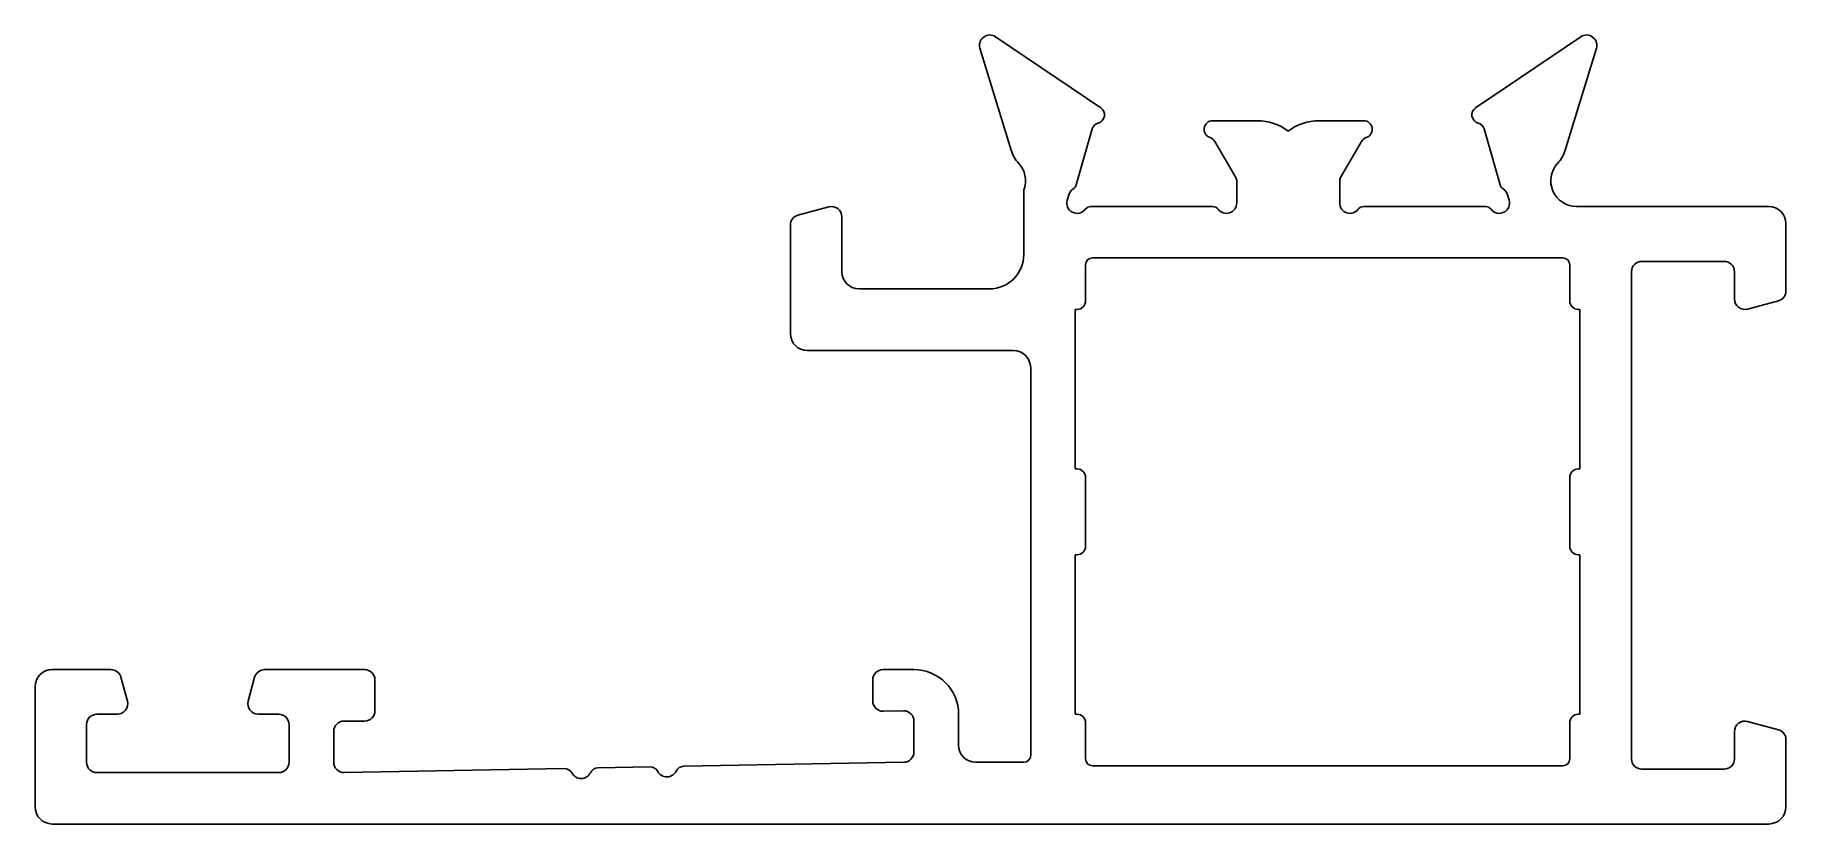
# Model space of a CAD drawing. Extents: x 2860.1 to 2911.1, y 2427 to 2450.
import ezdxf

# ---------------------------------------------------------------- set-up
doc = ezdxf.new("R2010")
doc.units = 0
doc.layers.add('1', color=1, linetype='CONTINUOUS')

msp = doc.modelspace()

# ---------------------------------------------------------------- linework, layer by layer
at = {"layer": '1', "color": 0}
for p, q in [((2888.527, 2446.655), (2887.619, 2449.624)), ((2888.074, 2449.961), (2891.136, 2447.893)), ((2902.056, 2447.893), (2905.118, 2449.961)), ((2905.573, 2449.624), (2904.665, 2446.655)), ((2894.396, 2447.512), (2895.696, 2447.512)), ((2897.496, 2447.512), (2898.796, 2447.512)), ((2890.888, 2447.272), (2890.42, 2445.64)), ((2902.771, 2445.64), (2902.303, 2447.272)), ((2895.069, 2445.859), (2894.462, 2446.91)), ((2898.73, 2446.91), (2898.123, 2445.859)), ((2888.896, 2443.612), (2888.896, 2445.458)), ((2895.096, 2445.112), (2895.096, 2445.759)), ((2898.096, 2445.759), (2898.096, 2445.112)), ((2882.318, 2444.761), (2883.218, 2445.002)), ((2890.203, 2445.353), (2890.157, 2445.195)), ((2890.846, 2445.012), (2894.396, 2445.012)), ((2898.796, 2445.012), (2902.346, 2445.012)), ((2903.034, 2445.195), (2902.989, 2445.353)), ((2904.996, 2445.012), (2910.596, 2445.012)), ((2882.096, 2441.312), (2882.096, 2444.471)), ((2883.596, 2444.712), (2883.596, 2443.112)), ((2911.096, 2444.512), (2911.096, 2442.553)), ((2890.896, 2443.512), (2904.596, 2443.512)), ((2909.296, 2443.412), (2906.896, 2443.412)), ((2890.696, 2442.262), (2890.696, 2443.312)), ((2904.796, 2443.312), (2904.796, 2442.262)), ((2906.596, 2443.112), (2906.596, 2428.912)), ((2909.596, 2442.312), (2909.596, 2443.112)), ((2884.096, 2442.612), (2887.896, 2442.612)), ((2890.396, 2437.362), (2890.396, 2442.012)), ((2890.396, 2442.012), (2890.446, 2442.012)), ((2905.046, 2442.012), (2905.096, 2442.012)), ((2905.096, 2442.012), (2905.096, 2437.362)), ((2910.873, 2442.264), (2909.973, 2442.022)), ((2888.596, 2440.812), (2882.596, 2440.812)), ((2889.096, 2429.012), (2889.096, 2440.312)), ((2890.446, 2437.362), (2890.396, 2437.362)), ((2905.096, 2437.362), (2905.046, 2437.362)), ((2890.696, 2435.112), (2890.696, 2437.112)), ((2904.796, 2437.112), (2904.796, 2435.112)), ((2890.396, 2430.212), (2890.396, 2434.862)), ((2890.396, 2434.862), (2890.446, 2434.862)), ((2905.046, 2434.862), (2905.096, 2434.862)), ((2905.096, 2434.862), (2905.096, 2430.212)), ((2860.596, 2431.512), (2862.308, 2431.512)), ((2862.598, 2431.29), (2862.785, 2430.59)), ((2866.306, 2430.59), (2866.493, 2431.29)), ((2866.783, 2431.512), (2869.696, 2431.512)), ((2869.996, 2431.212), (2869.996, 2430.312)), ((2884.496, 2430.601), (2884.496, 2431.212)), ((2884.796, 2431.512), (2885.696, 2431.512)), ((2860.096, 2427.512), (2860.096, 2431.012)), ((2862.496, 2430.212), (2861.896, 2430.212)), ((2867.196, 2430.212), (2866.596, 2430.212)), ((2885.39, 2430.312), (2884.801, 2430.301)), ((2886.996, 2430.212), (2886.996, 2429.312)), ((2890.446, 2430.212), (2890.396, 2430.212)), ((2905.096, 2430.212), (2905.046, 2430.212)), ((2861.596, 2429.912), (2861.596, 2428.812)), ((2867.496, 2428.812), (2867.496, 2429.912)), ((2868.796, 2429.712), (2868.796, 2428.812)), ((2869.696, 2430.012), (2869.096, 2430.012)), ((2885.696, 2429.112), (2885.696, 2430.012)), ((2890.696, 2428.912), (2890.696, 2429.962)), ((2904.796, 2429.962), (2904.796, 2428.912)), ((2909.596, 2428.912), (2909.596, 2429.712)), ((2909.973, 2430.002), (2910.873, 2429.761)), ((2911.096, 2429.471), (2911.096, 2427.512)), ((2869.101, 2428.512), (2875.512, 2428.63)), ((2876.491, 2428.648), (2878.011, 2428.676)), ((2878.991, 2428.694), (2885.401, 2428.812)), ((2887.496, 2428.812), (2888.896, 2428.812)), ((2904.596, 2428.712), (2890.896, 2428.712)), ((2861.896, 2428.512), (2867.196, 2428.512)), ((2906.896, 2428.612), (2909.296, 2428.612)), ((2910.596, 2427.012), (2860.596, 2427.012))]:
    msp.add_line(p, q, dxfattribs=at)
for centre, radius, start, end in [((2887.906, 2449.712), 0.3, 55.966, 197), ((2905.286, 2449.712), 0.3, 343, 124.034), ((2890.996, 2447.686), 0.25, 285.4182, 55.966), ((2894.396, 2447.262), 0.25, 90, 252.4756), ((2895.696, 2446.012), 1.5, 53.1301, 90), ((2897.496, 2446.012), 1.5, 90, 126.8699), ((2898.796, 2447.262), 0.25, 287.5244, 90), ((2902.196, 2447.686), 0.25, 124.034, 254.5818), ((2891.129, 2447.204), 0.25, 105.4182, 164), ((2894.245, 2446.785), 0.25, 30, 72.4756), ((2898.946, 2446.785), 0.25, 107.5244, 150), ((2902.063, 2447.204), 0.25, 16, 74.5818), ((2889.483, 2446.948), 1, 197, 222.6505), ((2903.709, 2446.948), 1, 317.3495, 343), ((2888.196, 2445.762), 0.75, 341.3283, 42.6505), ((2904.996, 2445.762), 0.75, 137.3495, 270), ((2889.096, 2445.458), 0.2, 161.3283, 180), ((2890.491, 2445.27), 0.3, 121.7314, 164), ((2890.228, 2445.695), 0.2, 301.7314, 344), ((2894.896, 2445.759), 0.2, 0, 30), ((2898.296, 2445.759), 0.2, 150, 180), ((2902.963, 2445.695), 0.2, 196, 238.2686), ((2902.7, 2445.27), 0.3, 16, 58.2686), ((2883.296, 2444.712), 0.3, 0, 105), ((2890.446, 2445.112), 0.3, 164, 323.1301), ((2890.846, 2444.812), 0.2, 90, 143.1301), ((2894.396, 2444.812), 0.2, 36.8699, 90), ((2894.796, 2445.112), 0.3, 216.8699, 0), ((2898.396, 2445.112), 0.3, 180, 323.1301), ((2898.796, 2444.812), 0.2, 90, 143.1301), ((2902.346, 2444.812), 0.2, 36.8699, 90), ((2902.746, 2445.112), 0.3, 216.8699, 16), ((2910.596, 2444.512), 0.5, 0, 90), ((2882.396, 2444.471), 0.3, 105, 180), ((2887.896, 2443.612), 1, 270, 0), ((2890.896, 2443.312), 0.2, 90, 180), ((2904.596, 2443.312), 0.2, 0, 90), ((2906.896, 2443.112), 0.3, 90, 180), ((2909.296, 2443.112), 0.3, 0, 90), ((2884.096, 2443.112), 0.5, 180, 270), ((2910.796, 2442.553), 0.3, 285, 0), ((2890.446, 2442.262), 0.25, 270, 360), ((2905.046, 2442.262), 0.25, 180, 270), ((2909.896, 2442.312), 0.3, 180, 285), ((2882.596, 2441.312), 0.5, 180, 270), ((2888.596, 2440.312), 0.5, 0, 90), ((2890.446, 2437.112), 0.25, 0, 90), ((2905.046, 2437.112), 0.25, 90, 180), ((2890.446, 2435.112), 0.25, 270, 360), ((2905.046, 2435.112), 0.25, 180, 270), ((2860.596, 2431.012), 0.5, 90, 180), ((2862.308, 2431.212), 0.3, 15, 90), ((2866.783, 2431.212), 0.3, 90, 165), ((2869.696, 2431.212), 0.3, 0, 90), ((2884.796, 2431.212), 0.3, 90, 180), ((2885.696, 2430.212), 1.3, 0, 90), ((2861.896, 2429.912), 0.3, 90, 180), ((2862.496, 2430.512), 0.3, 270, 15), ((2866.596, 2430.512), 0.3, 165, 270), ((2867.196, 2429.912), 0.3, 0, 90), ((2869.696, 2430.312), 0.3, 270, 360), ((2884.796, 2430.601), 0.3, 180, 271.0544), ((2885.396, 2430.012), 0.3, 0, 91.0544), ((2890.446, 2429.962), 0.25, 0, 90), ((2905.046, 2429.962), 0.25, 90, 180), ((2869.096, 2429.712), 0.3, 90, 180), ((2909.896, 2429.712), 0.3, 75, 180), ((2910.796, 2429.471), 0.3, 0, 75), ((2887.496, 2429.312), 0.5, 180, 270), ((2861.896, 2428.812), 0.3, 180, 270), ((2867.196, 2428.812), 0.3, 270, 360), ((2869.096, 2428.812), 0.3, 180, 271.0544), ((2875.516, 2428.38), 0.25, 28.0901, 91.0544), ((2876.496, 2428.398), 0.25, 91.0544, 154.0187), ((2878.016, 2428.426), 0.25, 28.0901, 91.0544), ((2878.995, 2428.444), 0.25, 91.0544, 154.0187), ((2885.396, 2429.112), 0.3, 271.0544, 360), ((2888.896, 2429.012), 0.2, 270, 0), ((2890.896, 2428.912), 0.2, 180, 270), ((2904.596, 2428.912), 0.2, 270, 0), ((2906.896, 2428.912), 0.3, 180, 270), ((2909.296, 2428.912), 0.3, 270, 360), ((2876.001, 2428.639), 0.3, 208.0901, 334.0187), ((2878.501, 2428.685), 0.3, 208.0901, 334.0187), ((2860.596, 2427.512), 0.5, 180, 270), ((2910.596, 2427.512), 0.5, 270, 0)]:
    msp.add_arc(centre, radius, start, end, dxfattribs=at)

doc.saveas('drawing.dxf')
